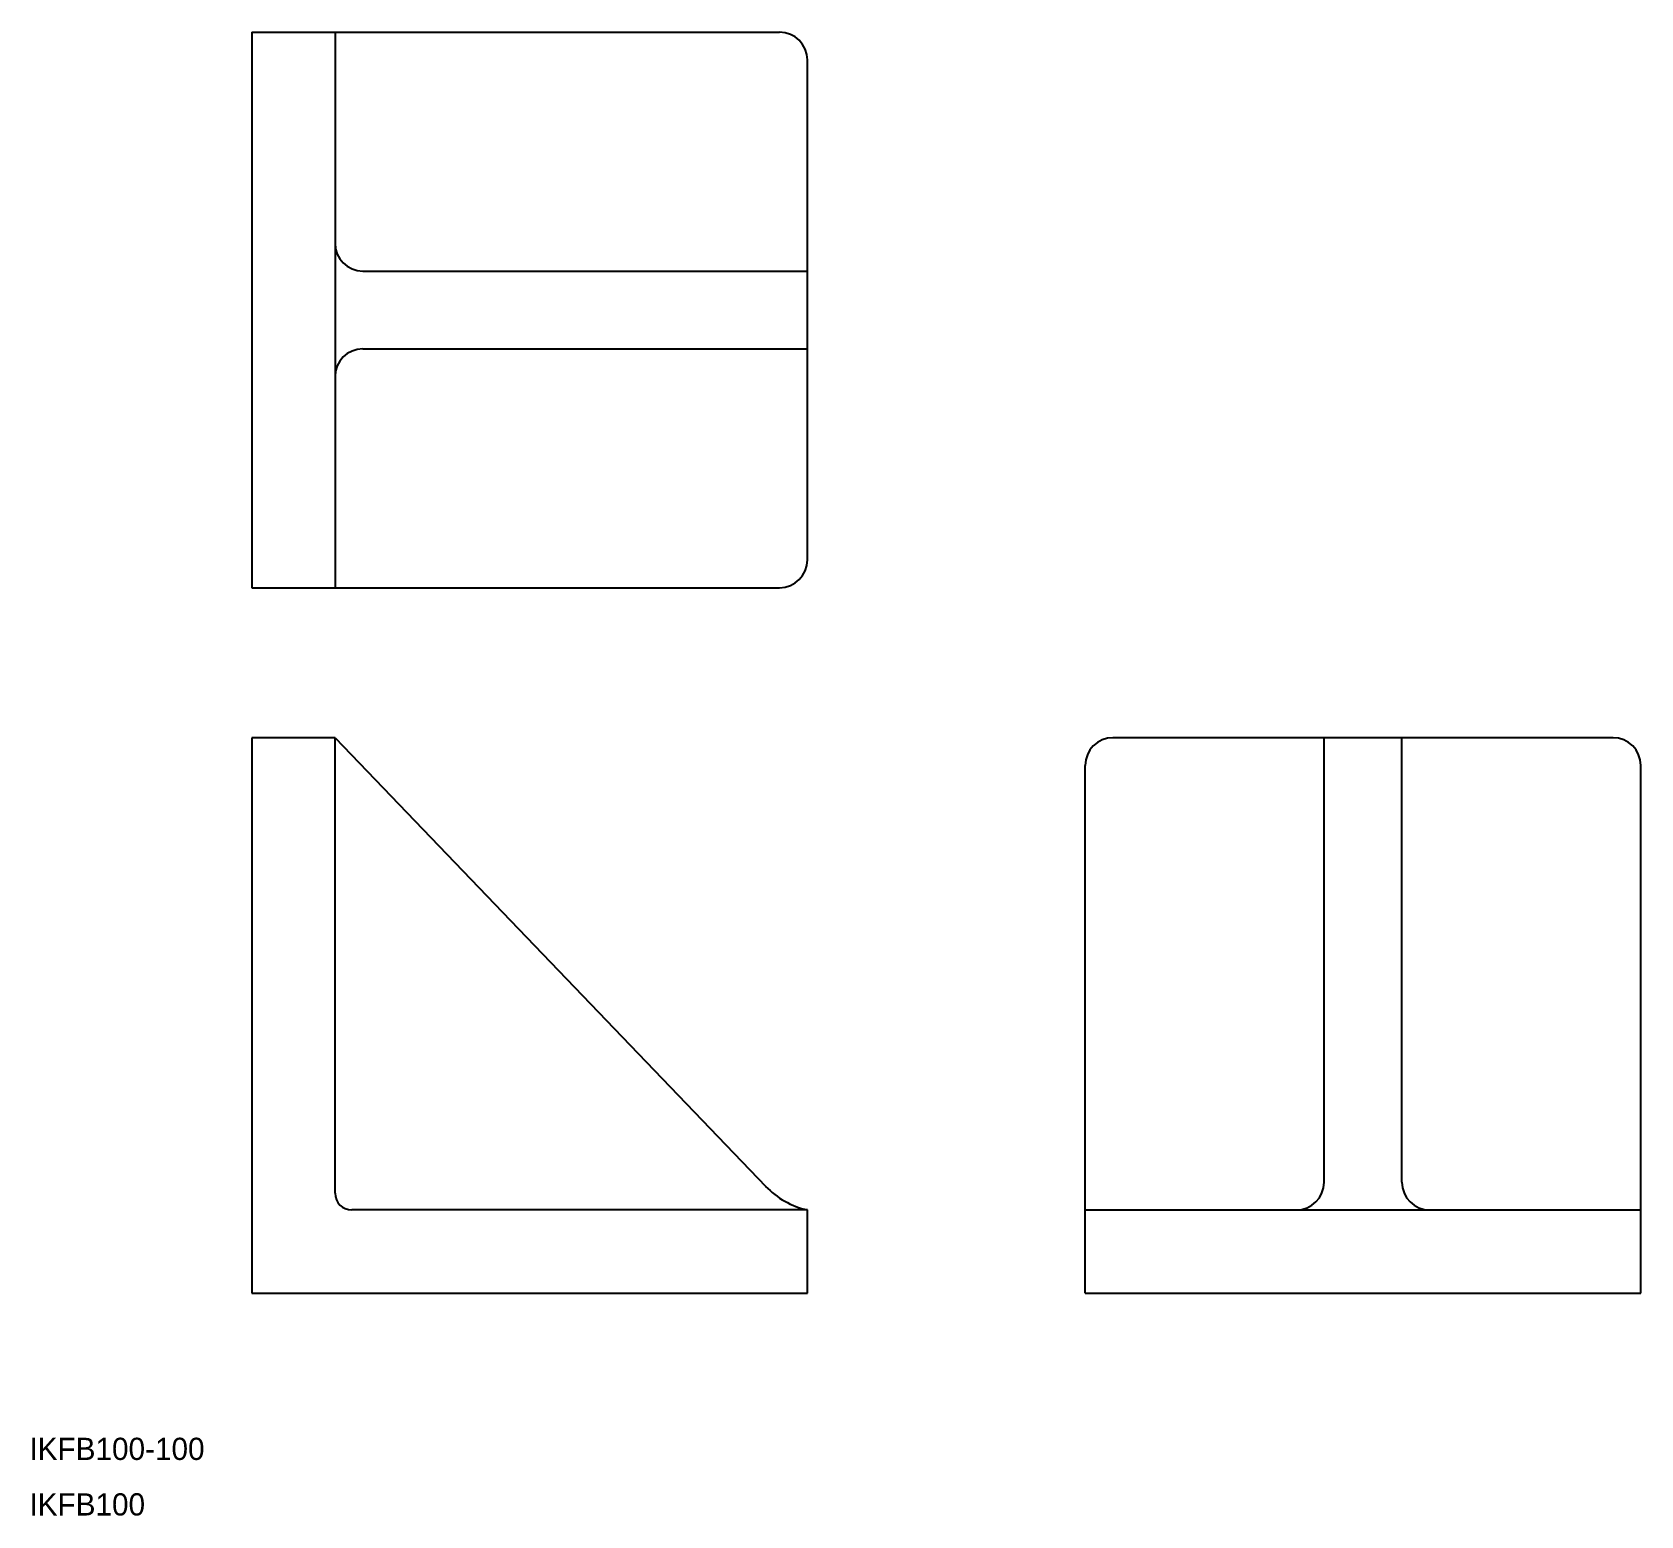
# Model space of a CAD drawing. Extents: x 10 to 300, y 10 to 277.
import ezdxf

# ---------------------------------------------------------------- set-up
doc = ezdxf.new("R2010")
doc.units = 0
doc.layers.get('0').update_dxf_attribs({"linetype": 'CONTINUOUS'})

msp = doc.modelspace()

# ---------------------------------------------------------------- linework, layer by layer
at = {"color": 7, "linetype": 'CONTINUOUS'}
for p, q in [((50, 277), (145, 277)), ((50, 277), (50, 177)), ((65, 277), (65, 177)), ((150, 182), (150, 272)), ((70, 234), (150, 234)), ((70, 220), (150, 220)), ((50, 177), (145, 177)), ((50, 150), (50, 50)), ((65, 150), (50, 150)), ((65, 150), (142.5, 69.24)), ((65, 68), (65, 150)), ((295, 150), (205, 150)), ((243, 70), (243, 150)), ((257, 70), (257, 150)), ((200, 50), (200, 145)), ((300, 50), (300, 145)), ((150, 65), (68, 65)), ((150, 50), (150, 65)), ((200, 65), (300, 65)), ((50, 50), (150, 50)), ((200, 50), (300, 50))]:
    msp.add_line(p, q, dxfattribs=at)
for centre, radius, start, end in [((145, 272), 5, 0, 90), ((70, 239), 5, 180, 270), ((70, 215), 5, 90, 180), ((145, 182), 5, 270, 0), ((205, 145), 5, 90, 180), ((295, 145), 5, 0, 90), ((238, 70), 5, 270, 0), ((262, 70), 5, 180, 270), ((68, 68), 3, 180, 270), ((153.32, 79.63), 15, 223.8204, 257.202)]:
    msp.add_arc(centre, radius, start, end, dxfattribs=at)

# ---------------------------------------------------------------- texts
for s, p in [('IKFB100-100', (10, 20)), ('IKFB100', (10, 10))]:
    msp.add_text(s, height=4, dxfattribs=at).set_placement(p)

doc.saveas('drawing.dxf')
